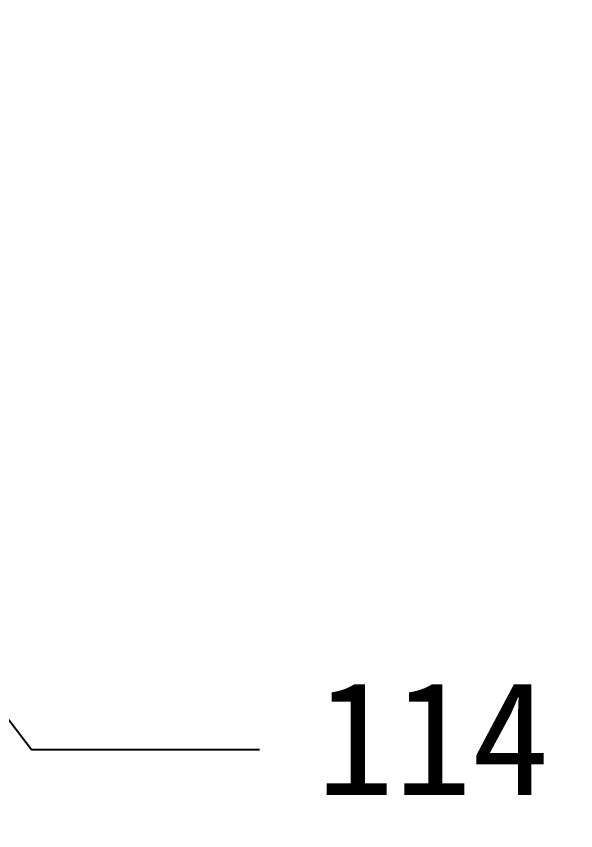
# Model space of a CAD drawing. Header units: millimetres. Extents: x 35 to 332, y 141 to 455.
# Drawn here: x 248.8 to 268.42, y 225.86 to 254.44 of the extents above; entities that cross this region are included whole.
import ezdxf
from ezdxf import colors
from ezdxf.entities.mleader import LeaderData, LeaderLine
from ezdxf.math import Vec2, Vec3

# ---------------------------------------------------------------- set-up
doc = ezdxf.new("R2010")
doc.units = ezdxf.units.MM
doc.layers.add('00点位图', color=100, linetype='Continuous')
doc.styles.get("Standard").update_dxf_attribs({"font": ''})
doc.styles.get('Standard').set_extended_font_data('SimSun')

msp = doc.modelspace()

# ---------------------------------------------------------------- leaders
at = {"layer": '00点位图'}
ml = msp.add_multileader_mtext('Standard', dxfattribs=at)
ml.set_content('114', color=256)
ml.set_leader_properties()
ml.build(insert=Vec2(0, 0))
ctx = ml.context
ctx.base_point, ctx.plane_origin = Vec3(257.331, 228.711), Vec3(229.59, 254.435)
notes = []
notes.append((ctx, [(0, (1, 1, 0), (249.331, 228.711), (1, 0), 8, [(0, [(229.59, 254.435)], 0, [])])]))
ctx.mtext.insert, ctx.mtext.defined_height, ctx.mtext.flow_direction = Vec3(259.331, 231.111), 8, 5
for ctx, leaders in notes:
    for number, flags, end, landing, length, lines in leaders:
        leader = LeaderData()
        leader.index, (leader.has_last_leader_line, leader.has_dogleg_vector, leader.attachment_direction) = number, flags
        leader.last_leader_point, leader.dogleg_vector, leader.dogleg_length = Vec3(end), Vec3(landing), length
        for number, points, colour, breaks in lines:
            line = LeaderLine()
            line.index, line.vertices, line.color, line.breaks = number, Vec3.list(points), colors.encode_raw_color(colour), breaks
            leader.lines.append(line)
        ctx.leaders.append(leader)

doc.saveas('drawing.dxf')
